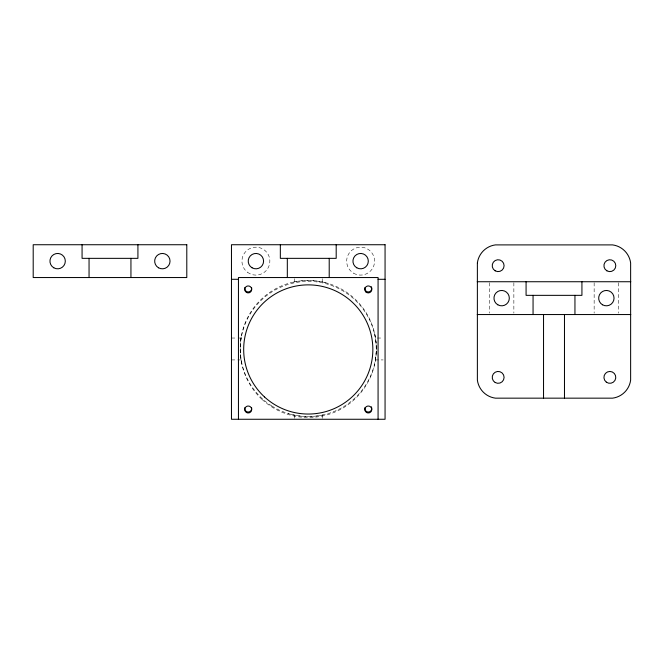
<?xml version="1.0" encoding="UTF-8"?>
<svg xmlns="http://www.w3.org/2000/svg" width="664" height="664" viewBox="0 0 664 664"><rect width="100%" height="100%" fill="white"/><g stroke="black" fill="none" stroke-linecap="round" stroke-linejoin="round"><path stroke-width="0.5" stroke-dasharray="3.32 2.49" d="M241.198 336.872L240.252 345.72L240.468 354.626L241.854 363.424M375.326 360.145L376.272 351.289L376.056 342.392L374.679 333.594M293.347 282.092C304.983 279.602 317.16 280.1 328.555 283.536M323.177 414.917C311.541 417.415 299.364 416.917 287.968 413.481M231.47 338.034L237.231 338.034M238.193 338.034L241.073 338.034M377.31 338.034L383.12 338.034M231.47 359.921L237.372 359.921M238.351 359.921L241.306 359.921M375.351 359.921L383.12 359.921M618.582 282.748L618.582 313.151M594.147 282.748L594.147 313.151M513.861 282.748L513.861 313.151M489.426 282.748L489.426 313.151M322.223 278.697L322.223 282.001M322.223 415.066L322.223 418.428M294.301 278.697L294.301 281.943M294.301 415.008L294.301 418.411M271.85 406.011A68.068 68.068 0 0 0 376.272 351.289A68.068 68.068 0 0 0 276.672 288.217A68.068 68.068 0 0 0 271.85 406.011M353.638 273.228A13.961 13.961 0 0 0 374.587 261.143A13.961 13.961 0 0 0 353.638 249.05A13.961 13.961 0 0 0 353.638 273.228M262.139 399.512A68.068 68.068 0 0 0 374.679 364.37A68.068 68.068 0 0 0 287.968 284.482A68.068 68.068 0 0 0 262.139 399.512M247.514 272.298A13.961 13.961 0 0 0 269.767 262.819A13.961 13.961 0 0 0 250.428 248.294A13.961 13.961 0 0 0 247.514 272.298"/><path stroke-width="1" d="M231.47 279.295L238.451 279.295M378.073 279.295L385.062 279.295M477.209 281.735L630.8 281.735M477.209 314.545L630.8 314.545M581.93 281.735L581.93 295.347L526.079 295.347L526.079 281.735M574.949 295.347L574.949 314.545M564.475 314.545L564.475 398.325M543.534 314.545L543.534 398.325M533.059 295.347L533.059 314.545M378.073 419.266L378.073 277.544L238.451 277.544L238.451 419.266M336.192 244.734L336.192 258.346L280.341 258.346L280.341 244.734M329.211 258.346L329.211 277.544M287.321 258.346L287.321 277.544M137.921 244.734L137.921 258.346L82.07 258.346L82.07 244.734M130.941 258.346L130.941 277.544M89.051 258.346L89.051 277.544M251.631 287.695A3.494 3.494 0 0 1 248.095 291.952A3.494 3.494 0 0 1 244.892 287.437M371.325 406.8A3.494 3.494 0 0 1 368.761 412.004A3.494 3.494 0 0 1 364.934 407.646M371.325 286.724A3.494 3.494 0 0 1 368.761 291.928A3.494 3.494 0 0 1 364.934 287.562M251.598 407.646A3.494 3.494 0 0 1 248.228 412.037A3.494 3.494 0 0 1 244.85 407.646M477.374 262.944L477.374 380.115A20.957 20.957 0 0 0 495.419 398.159L612.59 398.159A20.957 20.957 0 0 0 630.634 380.115L630.634 262.944A20.957 20.957 0 0 0 612.59 244.9L495.419 244.9A20.957 20.957 0 0 0 477.374 262.944M186.792 244.734L33.2 244.734L33.2 277.544L186.792 277.544L186.792 244.734M385.062 244.734L231.47 244.734L231.47 419.266L385.062 419.266L385.062 244.734M158.513 267.791A7.677 7.677 0 0 0 170.034 261.143A7.677 7.677 0 0 0 158.513 254.486A7.677 7.677 0 0 0 158.513 267.791M53.792 267.791A7.677 7.677 0 0 0 65.313 261.143A7.677 7.677 0 0 0 53.792 254.486A7.677 7.677 0 0 0 53.792 267.791M246.477 412.518A3.494 3.494 0 0 0 251.714 409.489A3.494 3.494 0 0 0 246.477 406.468A3.494 3.494 0 0 0 246.477 412.518M264.504 396.947A64.574 64.574 0 0 0 371.276 363.606A64.574 64.574 0 0 0 289.014 287.811A64.574 64.574 0 0 0 264.504 396.947M246.477 292.434A3.494 3.494 0 0 0 251.714 289.413A3.494 3.494 0 0 0 246.477 286.392A3.494 3.494 0 0 0 246.477 292.434M356.784 267.791A7.677 7.677 0 0 0 368.304 261.143A7.677 7.677 0 0 0 356.784 254.486A7.677 7.677 0 0 0 356.784 267.791M252.063 267.791A7.677 7.677 0 0 0 263.583 261.143A7.677 7.677 0 0 0 252.063 254.486A7.677 7.677 0 0 0 252.063 267.791M366.561 412.518A3.494 3.494 0 0 0 371.79 409.489A3.494 3.494 0 0 0 366.561 406.468A3.494 3.494 0 0 0 366.561 412.518M365.831 291.886A3.494 3.494 0 0 0 371.674 290.317A3.494 3.494 0 0 0 367.399 286.043A3.494 3.494 0 0 0 365.831 291.886M602.522 304.793A7.677 7.677 0 0 0 614.042 298.144A7.677 7.677 0 0 0 602.522 291.488A7.677 7.677 0 0 0 602.522 304.793M497.809 304.793A7.677 7.677 0 0 0 509.321 298.144A7.677 7.677 0 0 0 497.809 291.488A7.677 7.677 0 0 0 497.809 304.793M495.186 382.514A5.934 5.934 0 0 0 504.092 377.376A5.934 5.934 0 0 0 495.186 372.238A5.934 5.934 0 0 0 495.186 382.514M606.332 382.149A5.934 5.934 0 0 0 615.752 378.048A5.934 5.934 0 0 0 607.485 371.94A5.934 5.934 0 0 0 606.332 382.149M495.186 270.821A5.934 5.934 0 0 0 504.092 265.675A5.934 5.934 0 0 0 495.186 260.537A5.934 5.934 0 0 0 495.186 270.821M606.888 270.821A5.934 5.934 0 0 0 615.794 265.675A5.934 5.934 0 0 0 606.888 260.537A5.934 5.934 0 0 0 606.888 270.821"/></g></svg>
